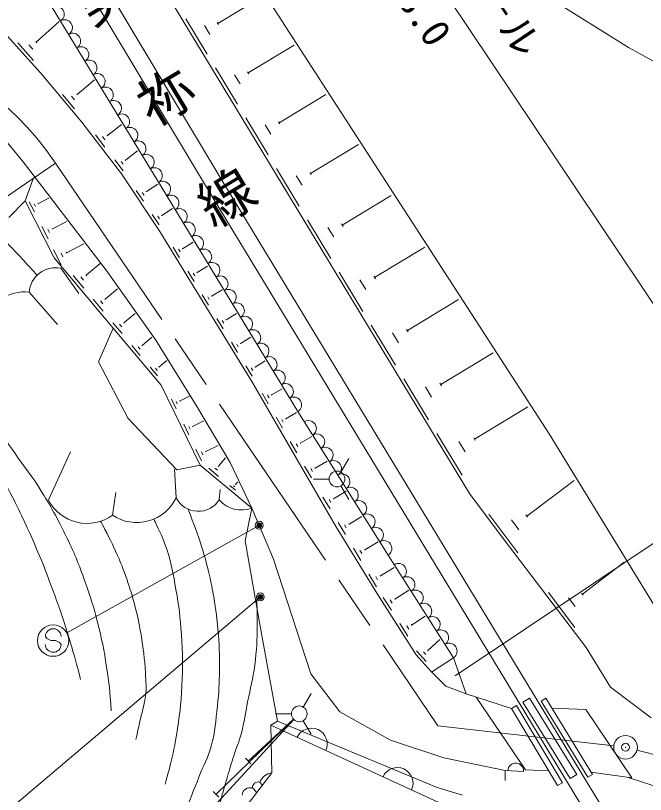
# Model space of a CAD drawing. Units: millimetres on the paper. Extents: x 40 to 680, y 20 to 380.
# Drawn here: x 422.96 to 462.97, y 260.24 to 309.71 of the extents above; entities that cross this region are included whole.
import ezdxf
from ezdxf.enums import TextEntityAlignment as Align

# ---------------------------------------------------------------- set-up
doc = ezdxf.new("R2010")
doc.units = ezdxf.units.MM
doc.header["$PDMODE"] = 32
doc.header["$PDSIZE"] = 0.5
doc.linetypes.add('CHAIN', pattern=[18.5, 12, -1.5, 3.5, -1.5])
for name, color, linetype, lineweight in [('M-BGD', 7, 'Continuous', 13), ('M-BMK', 2, 'CHAIN', 13), ('M-BMK-SRVR', 3, 'Continuous', 13), ('M-STR-STRC', 7, 'Continuous', 13)]:
    doc.layers.add(name, color=color, linetype=linetype, lineweight=lineweight)
doc.styles.add('@ＭＳ ゴシック', font='')
doc.styles.add('ＭＳ ゴシック', font='')
doc.styles.get('@ＭＳ ゴシック').set_extended_font_data('@MS Gothic')
doc.styles.get('ＭＳ ゴシック').set_extended_font_data('MS Gothic')

msp = doc.modelspace()

# ---------------------------------------------------------------- linework, layer by layer
at = {"layer": 'M-BGD'}
for p, q in [((456.86, 283.143), (424.601, 333.002)), ((451.797, 279.356), (420.766, 330.588)), ((417.666, 329.95), (436.002, 299.362)), ((435.094, 298.815), (416.764, 329.395)), ((432.559, 298.259), (421.135, 317.061)), ((461.888, 307.686), (453.451, 312.975)), ((435.8, 309.204), (438.646, 310.927)), ((424.543, 306.07), (421.667, 309.251)), ((424.268, 308.02), (425.717, 309.331)), ((433.766, 309.511), (435.131, 307.258)), ((435.758, 309.274), (435.843, 309.133)), ((434.954, 309.076), (435.295, 308.513)), ((424.103, 306.855), (423.093, 307.973)), ((424.059, 307.577), (423.807, 307.857)), ((424.3, 307.985), (424.237, 308.055)), ((437.735, 306.072), (440.646, 307.835)), ((461.888, 307.686), (473.234, 301.391)), ((435.659, 306.386), (437.052, 304.087)), ((427.156, 302.932), (424.543, 306.07)), ((436.871, 305.942), (437.219, 305.367)), ((437.691, 306.144), (437.778, 306)), ((426.867, 304.697), (427.973, 305.617)), ((426.701, 303.791), (425.947, 304.697)), ((426.69, 304.357), (426.501, 304.584)), ((426.891, 304.668), (426.844, 304.725)), ((439.699, 302.894), (442.676, 304.698)), ((423.432, 300.428), (421.226, 303.083)), ((429.694, 299.645), (427.156, 302.932)), ((428.794, 302.101), (429.689, 302.792)), ((437.58, 303.214), (439.001, 300.868)), ((439.654, 302.967), (439.743, 302.821)), ((438.817, 302.761), (439.172, 302.174)), ((428.628, 301.353), (428.028, 302.13)), ((428.636, 301.824), (428.486, 302.019)), ((428.813, 302.077), (428.776, 302.126)), ((441.692, 299.668), (444.737, 301.513)), ((429.938, 300.516), (430.709, 301.112)), ((425.502, 300.33), (408.913, 289.058)), ((428.776, 293.448), (423.432, 300.428)), ((429.789, 299.849), (429.254, 300.542)), ((429.797, 300.269), (429.663, 300.442)), ((429.954, 300.495), (429.921, 300.538)), ((439.53, 299.995), (440.98, 297.601)), ((423.569, 297.941), (424.067, 299.343)), ((432.114, 295.999), (429.694, 299.645)), ((457.851, 263.32), (436.002, 299.362)), ((440.792, 299.532), (441.155, 298.934)), ((441.646, 299.743), (441.737, 299.593)), ((431.265, 298.531), (431.986, 299.009)), ((435.094, 298.815), (456.945, 262.77)), ((431.081, 297.916), (430.627, 298.6)), ((431.116, 298.309), (431.003, 298.48)), ((431.279, 298.509), (431.251, 298.552)), ((423.569, 297.941), (422.526, 296.883)), ((423.569, 297.941), (425.415, 294.311)), ((423.822, 297.886), (424.152, 297.236)), ((424.377, 297.759), (425.078, 298.116)), ((440.887, 284.552), (432.559, 298.259)), ((443.714, 296.394), (446.828, 298.28)), ((424.141, 297.741), (424.223, 297.579)), ((424.366, 297.779), (424.387, 297.739)), ((432.248, 297.01), (432.927, 297.461)), ((432.073, 296.422), (431.639, 297.076)), ((432.106, 296.798), (431.998, 296.961)), ((432.262, 296.989), (432.235, 297.03)), ((425.299, 296.16), (426.218, 296.627)), ((441.509, 296.728), (442.988, 294.285)), ((443.668, 296.471), (443.761, 296.318)), ((424.621, 296.315), (425.025, 295.52)), ((425.011, 296.138), (425.112, 295.939)), ((425.287, 296.185), (425.312, 296.135)), ((437.964, 286.455), (432.114, 295.999)), ((442.797, 296.256), (443.166, 295.645)), ((426.19, 294.644), (427.292, 295.205)), ((433.372, 294.33), (432.968, 294.989)), ((433.418, 294.698), (433.317, 294.863)), ((433.578, 294.881), (433.552, 294.922)), ((433.565, 294.902), (434.233, 295.311)), ((445.767, 293.071), (448.951, 295)), ((425.375, 294.83), (425.86, 293.877)), ((425.843, 294.618), (425.964, 294.38)), ((426.175, 294.674), (426.205, 294.615)), ((425.415, 294.311), (429.15, 289.856)), ((427.433, 293.211), (428.321, 293.958)), ((425.825, 293.658), (426.979, 292.045)), ((431.867, 289.088), (428.776, 293.448)), ((434.297, 292.82), (433.895, 293.476)), ((434.502, 293.369), (434.477, 293.41)), ((434.489, 293.39), (435.153, 293.797)), ((443.518, 293.412), (445.027, 290.92)), ((426.605, 293.207), (427.287, 292.395)), ((427.104, 293.107), (427.275, 292.904)), ((427.412, 293.236), (427.454, 293.185)), ((434.343, 293.187), (434.242, 293.351)), ((444.831, 292.93), (445.208, 292.307)), ((445.72, 293.149), (445.815, 292.993)), ((423.827, 292.134), (425.62, 290.081)), ((428.647, 291.689), (429.432, 292.35)), ((435.22, 291.314), (434.82, 291.967)), ((435.424, 291.86), (435.399, 291.901)), ((435.412, 291.881), (436.072, 292.285)), ((427.884, 291.686), (428.512, 290.938)), ((428.344, 291.594), (428.501, 291.407)), ((428.627, 291.712), (428.666, 291.666)), ((435.266, 291.679), (435.166, 291.842)), ((447.851, 289.699), (451.106, 291.67)), ((429.843, 290.191), (430.544, 290.781)), ((436.142, 289.811), (435.743, 290.461)), ((436.333, 290.375), (436.988, 290.777)), ((429.143, 290.188), (429.719, 289.503)), ((429.565, 290.104), (429.709, 289.933)), ((429.825, 290.213), (429.861, 290.17)), ((436.187, 290.174), (436.088, 290.337)), ((436.345, 290.355), (436.32, 290.395)), ((445.556, 290.046), (447.096, 287.504)), ((428.229, 287.713), (429.15, 289.856)), ((432.202, 286.24), (429.15, 289.856)), ((446.896, 289.555), (447.281, 288.919)), ((447.803, 289.778), (447.899, 289.619)), ((430.99, 288.754), (431.611, 289.277)), ((434.445, 284.927), (431.867, 289.088)), ((437.061, 288.31), (436.665, 288.957)), ((437.251, 288.872), (437.903, 289.271)), ((430.351, 288.752), (430.878, 288.126)), ((430.736, 288.675), (430.868, 288.518)), ((430.974, 288.774), (431.006, 288.735)), ((437.107, 288.672), (437.008, 288.834)), ((437.264, 288.852), (437.239, 288.892)), ((449.966, 286.276), (453.292, 288.29)), ((428.229, 287.713), (430.115, 284.117)), ((432.064, 287.376), (432.556, 287.789)), ((437.979, 286.813), (437.584, 287.457)), ((438.168, 287.372), (438.816, 287.769)), ((431.51, 287.373), (431.967, 286.83)), ((431.844, 287.306), (431.959, 287.171)), ((432.05, 287.393), (432.079, 287.359)), ((438.025, 287.173), (437.926, 287.334)), ((438.181, 287.352), (438.156, 287.392)), ((443.351, 277.188), (437.964, 286.455)), ((447.625, 286.63), (449.196, 284.037)), ((432.202, 286.24), (434.679, 281.155)), ((439.217, 285.62), (439.886, 286.008)), ((448.992, 286.129), (449.385, 285.48)), ((449.917, 286.357), (450.015, 286.195)), ((433.376, 285.215), (434.009, 285.524)), ((439.01, 285.053), (438.622, 285.721)), ((439.065, 285.42), (438.968, 285.587)), ((439.229, 285.599), (439.205, 285.641)), ((432.862, 285.341), (433.159, 284.733)), ((433.156, 285.202), (433.23, 285.05)), ((433.366, 285.234), (433.385, 285.196)), ((434.445, 284.927), (436.588, 281.326)), ((440.12, 284.091), (440.808, 284.491)), ((446.63, 275.44), (440.887, 284.552)), ((452.113, 282.801), (455.512, 284.86)), ((430.115, 284.117), (433.211, 280.853)), ((439.908, 283.509), (439.509, 284.195)), ((439.964, 283.886), (439.864, 284.057)), ((440.132, 284.07), (440.107, 284.112)), ((433.636, 283.754), (433.964, 283.08)), ((433.961, 283.6), (434.043, 283.431)), ((434.194, 283.635), (434.215, 283.593)), ((434.205, 283.614), (434.907, 283.956)), ((449.725, 283.162), (451.327, 280.518)), ((463.548, 272.223), (456.86, 283.143)), ((440.821, 281.938), (440.407, 282.651)), ((440.88, 282.33), (440.776, 282.508)), ((441.055, 282.521), (441.029, 282.566)), ((441.042, 282.543), (441.769, 282.966)), ((451.119, 282.651), (451.52, 281.99)), ((452.063, 282.884), (452.163, 282.719)), ((425.039, 278.94), (426.438, 281.994)), ((434.409, 282.167), (434.77, 281.426)), ((434.767, 281.997), (434.857, 281.812)), ((435.023, 282.036), (435.045, 281.99)), ((435.034, 282.013), (435.832, 282.402)), ((435.855, 281.081), (436.303, 281.622)), ((443.628, 280.702), (444.128, 281.568)), ((434.679, 281.155), (433.211, 280.853)), ((434.679, 281.155), (437.974, 278.428)), ((435.835, 281.097), (435.875, 281.065)), ((436.588, 281.326), (437.974, 278.428)), ((441.752, 280.338), (441.32, 281.08)), ((441.981, 280.968), (442.747, 281.413)), ((433.165, 279.075), (433.046, 280.887)), ((435.225, 280.963), (435.857, 280.44)), ((435.619, 280.957), (435.777, 280.826)), ((441.812, 280.745), (441.705, 280.931)), ((441.995, 280.944), (441.968, 280.991)), ((436.924, 279.915), (437.075, 280.098)), ((442.878, 280.269), (441.878, 280.269)), ((455.431, 277.914), (458.448, 280.17)), ((435.896, 278.949), (435.956, 279.597)), ((436.571, 279.849), (436.925, 279.556)), ((436.792, 279.846), (436.88, 279.772)), ((436.913, 279.924), (436.935, 279.906)), ((443.628, 279.836), (444.128, 278.97)), ((429.119, 277.967), (429.325, 279.409)), ((442.933, 278.367), (442.478, 279.125)), ((443.175, 278.995), (443.146, 279.042)), ((443.16, 279.018), (443.956, 279.495)), ((453.944, 276.486), (451.797, 279.356)), ((442.99, 278.787), (442.876, 278.977)), ((437.551, 276.343), (437.974, 278.428)), ((437.974, 278.428), (439.335, 275.184)), ((453.031, 278.041), (454.874, 275.576)), ((444.143, 277.404), (444.964, 277.896)), ((454.461, 277.669), (454.922, 277.053)), ((455.374, 277.991), (455.489, 277.837)), ((445.948, 272.947), (443.351, 277.188)), ((443.909, 276.737), (443.444, 277.513)), ((443.968, 277.168), (443.852, 277.362)), ((444.157, 277.38), (444.128, 277.429)), ((438.51, 270.798), (437.551, 276.343)), ((445.136, 275.772), (445.983, 276.279)), ((459.211, 269.558), (453.944, 276.486)), ((444.897, 275.089), (444.421, 275.884)), ((444.957, 275.53), (444.838, 275.728)), ((445.151, 275.747), (445.121, 275.797)), ((441.724, 267.895), (439.335, 275.184)), ((450.775, 268.921), (446.63, 275.44)), ((446.142, 274.122), (447.016, 274.646)), ((458.966, 272.959), (461.626, 274.981)), ((445.897, 273.42), (445.408, 274.236)), ((445.958, 273.873), (445.836, 274.077)), ((446.157, 274.096), (446.127, 274.147)), ((447.058, 272.643), (447.933, 273.201)), ((448.405, 269.095), (445.948, 272.947)), ((446.832, 271.933), (446.318, 272.738)), ((447.074, 272.618), (447.042, 272.669)), ((456.804, 273.055), (458.481, 270.849)), ((458.095, 272.731), (458.514, 272.179)), ((458.914, 273.027), (459.019, 272.89)), ((446.881, 272.389), (446.752, 272.59)), ((448.109, 270.994), (448.982, 271.551)), ((439.607, 264.879), (438.51, 270.798)), ((447.883, 270.284), (447.371, 271.088)), ((447.932, 270.74), (447.804, 270.94)), ((448.125, 270.969), (448.093, 271.019)), ((449.144, 269.385), (449.919, 270.084)), ((449.043, 268.685), (448.437, 269.357)), ((449.018, 269.119), (448.866, 269.287)), ((449.163, 269.364), (449.125, 269.406)), ((459.211, 269.558), (460.753, 267.05)), ((449.314, 268.078), (448.405, 269.095)), ((449.385, 268.008), (450.775, 268.921)), ((450.775, 268.921), (451.586, 266.622)), ((443.567, 265.475), (441.724, 267.895)), ((450.3, 267.106), (449.314, 268.078)), ((450.3, 267.106), (451.586, 266.622)), ((463.329, 265.101), (460.753, 267.05)), ((441.229, 265.786), (441.729, 266.652)), ((451.586, 266.622), (454.472, 265.703)), ((452.228, 266.418), (455.345, 261.798)), ((455.192, 266.088), (455.617, 266.351)), ((458.613, 261.505), (455.617, 266.351)), ((456.355, 266.161), (456.654, 266.344)), ((456.355, 266.161), (459.303, 261.325)), ((459.602, 261.507), (456.654, 266.344)), ((454.472, 265.703), (454.772, 265.882)), ((454.472, 265.703), (457.396, 260.795)), ((457.697, 260.974), (454.772, 265.882)), ((458.188, 261.242), (455.192, 266.088)), ((457.043, 265.705), (459.18, 265.62)), ((440.479, 265.353), (439.479, 265.353)), ((446.783, 263.687), (443.567, 265.475)), ((459.18, 265.62), (462.109, 261.279)), ((435.326, 259.205), (440.641, 264.985)), ((435.694, 260.25), (440.619, 265.006)), ((437.728, 262.358), (440.611, 265.015)), ((439.607, 264.879), (439.173, 264.632)), ((449.745, 260.673), (439.607, 264.879)), ((441.229, 264.92), (441.729, 264.054)), ((453.57, 258.021), (439.173, 264.632)), ((439.231, 261.617), (439.173, 264.632)), ((450.174, 262.561), (446.783, 263.687)), ((457.851, 263.32), (484.048, 220.276)), ((456.945, 262.77), (483.142, 219.725)), ((437.897, 262.174), (437.559, 262.542)), ((450.174, 262.561), (454.053, 261.754)), ((455.233, 261.696), (454.053, 261.754)), ((454.053, 261.754), (454.06, 261.13)), ((456.834, 261.74), (455.345, 261.798)), ((439.231, 261.617), (437.179, 258.908)), ((458.188, 261.242), (458.613, 261.505)), ((459.303, 261.325), (459.602, 261.507)), ((459.513, 261.652), (462.109, 261.279)), ((461.884, 261.312), (464.093, 260.589)), ((438.467, 261.017), (438.632, 260.848)), ((457.396, 260.795), (457.697, 260.974)), ((435.868, 260.07), (435.52, 260.43)), ((438.004, 260.644), (438.264, 260.374)), ((449.745, 260.673), (451.36, 260.19))]:
    msp.add_line(p, q, dxfattribs=at)
for centre in [(443.378, 280.269), (440.979, 265.353)]:
    msp.add_circle(centre, 0.5, dxfattribs=at)
for centre, radius, start, end in [((425.549, 309.797), 0.5, 301.2826, 121.2826), ((426.068, 308.942), 0.5, 301.2826, 121.2826), ((426.587, 308.087), 0.5, 301.2826, 121.2826), ((427.107, 307.233), 0.5, 301.2826, 121.2826), ((427.626, 306.378), 0.5, 301.2826, 121.2826), ((428.145, 305.524), 0.5, 301.2826, 121.2826), ((428.664, 304.669), 0.5, 301.2826, 121.2826), ((429.184, 303.814), 0.5, 301.2826, 121.2826), ((429.703, 302.96), 0.5, 301.2826, 121.2826), ((430.222, 302.105), 0.5, 301.2826, 121.2826), ((430.741, 301.25), 0.5, 301.2826, 121.2826), ((431.261, 300.396), 0.5, 301.2826, 121.2826), ((431.78, 299.541), 0.5, 301.2826, 121.2826), ((432.299, 298.687), 0.5, 301.2826, 121.2826), ((432.839, 297.799), 0.5, 301.2827, 121.2827), ((433.358, 296.944), 0.5, 301.2827, 121.2827), ((433.877, 296.09), 0.5, 301.2827, 121.2827), ((434.396, 295.235), 0.5, 301.2827, 121.2827), ((434.916, 294.381), 0.5, 301.2827, 121.2827), ((435.435, 293.526), 0.5, 301.2827, 121.2827), ((425.485, 292.032), 1.661, 78.2004, 176.4677), ((435.954, 292.671), 0.5, 301.2827, 121.2827), ((423.491, 289.734), 2.423, 82.0096, 170.5986), ((436.473, 291.817), 0.5, 301.2827, 121.2827), ((436.993, 290.962), 0.5, 301.2827, 121.2827), ((437.512, 290.108), 0.5, 301.2827, 121.2827), ((438.031, 289.253), 0.5, 301.2827, 121.2827), ((438.55, 288.398), 0.5, 301.2827, 121.2827), ((439.07, 287.544), 0.5, 301.2827, 121.2827), ((439.589, 286.689), 0.5, 301.2827, 121.2827), ((440.108, 285.834), 0.5, 301.2827, 121.2827), ((440.627, 284.98), 0.5, 301.2827, 121.2827), ((441.565, 283.478), 0.5, 302.2189, 122.2189), ((442.098, 282.632), 0.5, 302.2189, 122.2189), ((442.631, 281.786), 0.5, 302.2189, 122.2189), ((443.164, 280.939), 0.5, 302.2189, 122.2189), ((443.697, 280.093), 0.5, 302.2189, 122.2189), ((444.23, 279.247), 0.5, 302.2189, 122.2189), ((430.655, 280.298), 2.792, 236.624, 334.0228), ((434.566, 279.788), 1.572, 206.9402, 327.7819), ((427.506, 280.246), 2.792, 207.8903, 305.2891), ((437.303, 280.154), 1.852, 220.5649, 291.2576), ((444.763, 278.401), 0.5, 302.2189, 122.2189), ((445.297, 277.555), 0.5, 302.2189, 122.2189), ((445.83, 276.709), 0.5, 302.2189, 122.2189), ((446.363, 275.863), 0.5, 302.2189, 122.2189), ((447.287, 274.406), 0.5, 302.4489, 122.4489), ((447.824, 273.562), 0.5, 302.4489, 122.4489), ((448.36, 272.718), 0.5, 302.4489, 122.4489), ((448.897, 271.874), 0.5, 302.4489, 122.4489), ((449.433, 271.031), 0.5, 302.4489, 122.4489), ((449.97, 270.187), 0.5, 302.4489, 122.4489), ((450.506, 269.343), 0.5, 302.4489, 122.4489), ((441.756, 263.446), 1, 335.3371, 155.3371), ((454.734, 261.721), 0.5, 357.225, 177.225), ((447.209, 260.942), 1, 335.3371, 155.3371), ((439.405, 260.609), 1.022, 99.7811, 156.4942), ((438.38, 260.651), 0.377, 76.6313, 181.0097), ((437.855, 260.156), 0.51, 73.0202, 175.4199)]:
    msp.add_arc(centre, radius, start, end, dxfattribs=at)
for points, knots in [([(424.32, 293.215), (424.173, 293.377), (423.956, 293.615), (423.724, 293.872), (423.017, 294.656), (422.596, 295.073), (421.859, 295.829), (421.488, 296.21), (421.278, 296.423), (420.893, 296.79), (420.697, 296.977), (420.847, 296.832), (420.392, 297.271)], [0, 0, 0, 0, 1, 1, 1, 2, 2, 2, 3, 3, 3, 4, 4, 4, 4]), ([(409.459, 295.971), (410.121, 295.693), (410.544, 295.514), (411.19, 295.107), (411.683, 294.796), (411.936, 294.586), (412.384, 294.213), (412.848, 293.826), (413.096, 293.595), (413.533, 293.177), (413.92, 292.808), (414.131, 292.596), (414.496, 292.206), (414.891, 291.782), (415.108, 291.541), (415.479, 291.096), (415.827, 290.68), (416.016, 290.442), (416.341, 290.007), (416.691, 289.537), (416.882, 289.269), (417.204, 288.779), (417.569, 288.224), (417.765, 287.907), (418.093, 287.329), (418.402, 286.786), (418.539, 286.462), (418.84, 285.915), (419.139, 285.371), (419.318, 285.072), (419.636, 284.539), (420.236, 283.535), (420.616, 282.999), (421.205, 281.989), (421.84, 280.9), (422.17, 280.275), (422.741, 279.152), (423.272, 278.108), (423.549, 277.512), (424.023, 276.44), (424.385, 275.623), (424.583, 275.163), (424.903, 274.328), (425.317, 273.247), (425.546, 272.64), (425.914, 271.542), (426.136, 270.882), (426.252, 270.509), (426.452, 269.842), (426.722, 268.946), (426.796, 268.65), (427.09, 267.535)], [0, 0, 0, 0, 1, 1, 1, 2, 2, 2, 3, 3, 3, 4, 4, 4, 5, 5, 5, 6, 6, 6, 7, 7, 7, 8, 8, 8, 9, 9, 9, 10, 10, 10, 11, 11, 11, 12, 12, 12, 13, 13, 13, 14, 14, 14, 15, 15, 15, 16, 16, 16, 17, 17, 17, 17]), ([(429.035, 265.544), (428.937, 266.864), (428.907, 267.247), (428.742, 268.327), (428.572, 269.442), (428.439, 270.061), (428.165, 271.155), (427.91, 272.173), (427.738, 272.738), (427.382, 273.725), (426.947, 274.928), (426.675, 275.595), (426.116, 276.745), (425.506, 278), (425.108, 278.677), (424.363, 279.856), (423.844, 280.677), (423.484, 281.09), (422.927, 281.885), (422.382, 282.663), (422.063, 283.089), (421.545, 283.885), (421.005, 284.712), (420.755, 285.208), (420.228, 286.043), (420.189, 286.105), (420.465, 285.664), (420.128, 286.202)], [0, 0, 0, 0, 1, 1, 1, 2, 2, 2, 3, 3, 3, 4, 4, 4, 5, 5, 5, 6, 6, 6, 7, 7, 7, 8, 8, 8, 9, 9, 9, 9]), ([(433.728, 259.147), (434.154, 260.215), (434.261, 260.482), (434.602, 261.337), (434.907, 262.101), (435.16, 262.502), (435.383, 263.294), (435.658, 264.268), (435.668, 264.849), (435.779, 265.855), (435.879, 266.751), (435.9, 267.259), (435.911, 268.161), (435.923, 269.162), (435.905, 269.726), (435.812, 270.723), (435.725, 271.659), (435.646, 272.18), (435.485, 273.106), (435.389, 273.656), (435.318, 273.962), (435.184, 274.504), (435.017, 275.181), (434.919, 275.56), (434.699, 276.222), (434.418, 277.066), (434.134, 277.791), (433.912, 278.358)], [0, 0, 0, 0, 1, 1, 1, 2, 2, 2, 3, 3, 3, 4, 4, 4, 5, 5, 5, 6, 6, 6, 7, 7, 7, 8, 8, 8, 9, 9, 9, 9]), ([(428.35, 277.585), (428.421, 277.46), (428.529, 277.269), (428.636, 277.064), (429.012, 276.345), (429.214, 275.937), (429.53, 275.191), (429.812, 274.526), (429.949, 274.144), (430.174, 273.458), (430.32, 273.015), (430.396, 272.764), (430.511, 272.312), (430.698, 271.572), (430.802, 271.156), (430.926, 270.403), (431.082, 269.453), (431.153, 268.915), (431.203, 267.954), (431.233, 267.374), (431.287, 267.042), (431.208, 266.467), (431.117, 265.805), (430.983, 265.45), (430.838, 264.797), (430.745, 264.377), (430.716, 264.246), (430.6, 263.722)], [0, 0, 0, 0, 1, 1, 1, 2, 2, 2, 3, 3, 3, 4, 4, 4, 5, 5, 5, 6, 6, 6, 7, 7, 7, 8, 8, 8, 9, 9, 9, 9]), ([(432.46, 260.884), (432.851, 262.33), (432.968, 262.762), (433.176, 263.99), (433.384, 265.219), (433.458, 265.917), (433.523, 267.162), (433.589, 268.423), (433.579, 269.135), (433.493, 270.395), (433.417, 271.518), (433.342, 272.147), (433.143, 273.254), (432.967, 274.238), (432.888, 274.799), (432.58, 275.75), (432.336, 276.503), (432.131, 276.901), (431.788, 277.615), (431.768, 277.658), (432.018, 277.181), (431.733, 277.723)], [0, 0, 0, 0, 1, 1, 1, 2, 2, 2, 3, 3, 3, 4, 4, 4, 5, 5, 5, 6, 6, 6, 7, 7, 7, 7]), ([(438.262, 272.859), (438.306, 271.988), (438.311, 271.74), (438.305, 271.023), (438.298, 270.016), (438.281, 269.447), (438.152, 268.448), (438.033, 267.531), (437.88, 267.031), (437.701, 266.124), (437.547, 265.347), (437.501, 264.902), (437.301, 264.136), (437.151, 263.562), (437.001, 263.261), (436.821, 262.696), (436.656, 262.178), (436.567, 261.886), (436.414, 261.364), (436.236, 260.76), (436.142, 260.42), (435.981, 259.811), (435.953, 259.704), (436.059, 260.147), (435.912, 259.535)], [0, 0, 0, 0, 1, 1, 1, 2, 2, 2, 3, 3, 3, 4, 4, 4, 5, 5, 5, 6, 6, 6, 7, 7, 7, 8, 8, 8, 8])]:
    msp.add_open_spline(points, degree=3, knots=knots, dxfattribs=at)
at = {"layer": 'M-BMK'}
for p, q in [((425.502, 300.33), (449.787, 264.602)), ((449.787, 264.602), (460.963, 263.317)), ((462.436, 263.047), (471.68, 260.71))]:
    msp.add_line(p, q, dxfattribs=at)
msp.add_arc((408.961, 289.087), 20, 34.2048, 120.7227, dxfattribs=at)
at = {"layer": 'M-BMK-SRVR'}
msp.add_circle((461.709, 263.231), 0.75, dxfattribs=at)
msp.add_point((461.709, 263.231), dxfattribs=at)
at = {"layer": 'M-STR-STRC'}
for p, q in [((447.581, 315.129), (470.5, 280.891)), ((478.81, 286.454), (450.882, 267.759)), ((438.302, 277.261), (426.216, 270.497)), ((421.701, 258.558), (438.391, 272.687)), ((424.948, 270.149), (424.849, 270.267)), ((425.193, 270.009), (424.948, 270.149)), ((425.494, 270.007), (425.193, 270.009)), ((425.739, 269.895), (425.494, 270.007)), ((425.845, 269.759), (425.739, 269.895))]:
    msp.add_line(p, q, dxfattribs=at)
for centre, radius in [((438.433, 277.334), 0.15), ((438.433, 277.334), 0.12), ((438.433, 277.334), 0.09), ((438.433, 277.334), 0.06), ((438.433, 277.334), 0.03), ((438.505, 272.784), 0.15), ((438.505, 272.784), 0.12), ((438.505, 272.784), 0.09), ((438.505, 272.784), 0.06), ((438.505, 272.784), 0.03), ((425.344, 270.008), 1)]:
    msp.add_circle(centre, radius, dxfattribs=at)
for centre, start, end in [((425.349, 270.263), 359.5549, 179.5549), ((425.345, 269.763), 179.5549, 359.5549)]:
    msp.add_arc(centre, 0.5, start, end, dxfattribs=at)
for p in [(438.433, 277.334), (438.505, 272.784)]:
    msp.add_point(p, dxfattribs=at)

# ---------------------------------------------------------------- texts
at = {"layer": 'M-BGD', "insert": (433.326, 302.796), "char_height": 2.566, "attachment_point": 5, "rotation": 300.94, "style": '@ＭＳ ゴシック'}
msp.add_mtext('\\T2.14;美祢線', dxfattribs=at)
at = {"layer": 'M-STR-STRC', "style": 'ＭＳ ゴシック'}
msp.add_text('ガ－ドレ－ル', height=1.833, rotation=303.799, dxfattribs=at).set_placement((450.34, 312.805), align=Align.BOTTOM_CENTER)
at = {"layer": 'M-STR-STRC', "style": '@ＭＳ ゴシック'}
msp.add_text('L=88.0', height=1.833, rotation=303.799, dxfattribs=at).set_placement((448.678, 311.692), align=Align.TOP_CENTER)

doc.saveas('drawing.dxf')
